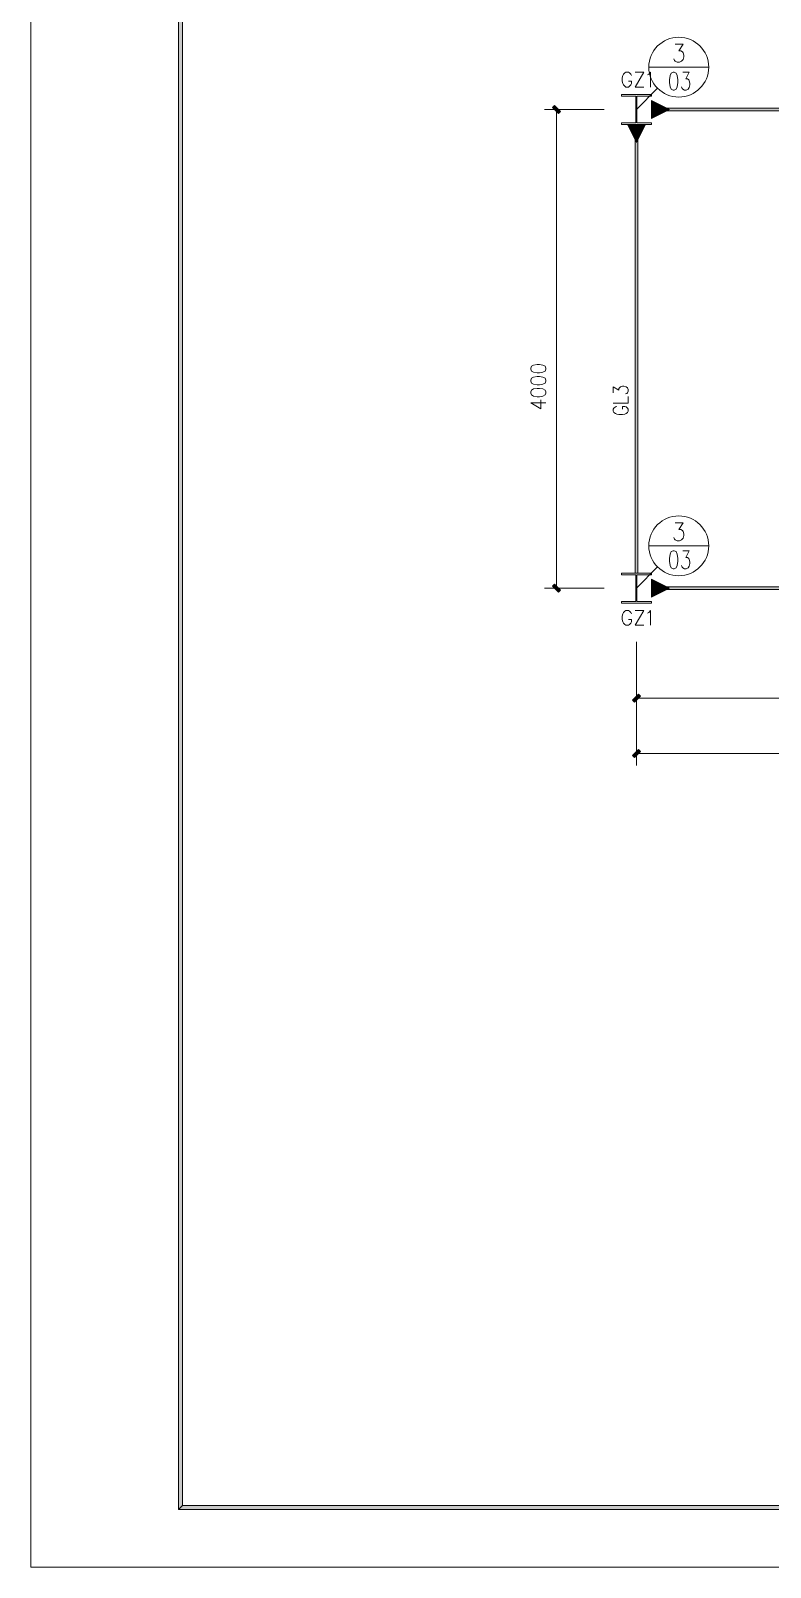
# Model space of a CAD drawing. Header units: millimetres. Extents: x 0 to 586, y 0 to 414.
# Drawn here: x 0 to 121.7, y 0 to 253.2 of the extents above; entities that cross this region are included whole.
import ezdxf

# ---------------------------------------------------------------- set-up
doc = ezdxf.new("R2010")
doc.units = ezdxf.units.MM

msp = doc.modelspace()

# ---------------------------------------------------------------- hatches: boundary and pattern name
h = msp.add_hatch(color=0)
h.dxf.hatch_style = 2
h.paths.add_polyline_path([(24.302861, 404.569083), (24.994306, 403.877639), (24.994306, 10.205861), (24.302861, 9.514417)])
h = msp.add_hatch(color=0)
h.dxf.hatch_style = 2
h.paths.add_polyline_path([(85.922556, 240.559167), (86.236528, 240.873139), (87.224306, 239.888889), (86.910333, 239.574917)])
h = msp.add_hatch(color=0)
h.dxf.hatch_style = 2
h.paths.add_polyline_path([(102.178556, 241.702167), (102.178556, 238.745889), (105.134833, 240.224028)])
h = msp.add_hatch(color=0)
h.dxf.hatch_style = 2
h.paths.add_polyline_path([(102.178556, 240.001778), (102.178556, 240.446278), (269.783278, 240.446278), (269.783278, 240.001778)])
h = msp.add_hatch(color=0)
h.dxf.hatch_style = 2
h.paths.add_polyline_path([(101.190778, 237.758111), (98.2345, 237.758111), (99.712639, 234.801833)])
h = msp.add_hatch(color=0)
h.dxf.hatch_style = 2
h.paths.add_polyline_path([(99.934889, 163.815889), (99.490389, 163.815889), (99.490389, 237.758111), (99.934889, 237.758111)])
h = msp.add_hatch(color=0)
h.dxf.hatch_style = 2
h.paths.add_polyline_path([(102.178556, 162.828111), (102.178556, 159.871833), (105.134833, 161.349972)])
h = msp.add_hatch(color=0)
h.dxf.hatch_style = 2
h.paths.add_polyline_path([(85.922556, 161.685111), (86.236528, 161.999083), (87.224306, 161.014833), (86.910333, 160.700861)])
h = msp.add_hatch(color=0)
h.dxf.hatch_style = 2
h.paths.add_polyline_path([(102.178556, 161.127722), (102.178556, 161.572222), (269.783278, 161.572222), (269.783278, 161.127722)])
h = msp.add_hatch(color=0)
h.dxf.hatch_style = 2
h.paths.add_polyline_path([(99.3775, 142.568083), (99.063528, 142.882056), (100.047778, 143.869833), (100.36175, 143.555861)])
h = msp.add_hatch(color=0)
h.dxf.hatch_style = 2
h.paths.add_polyline_path([(99.3775, 133.438194), (99.063528, 133.752167), (100.047778, 134.736417), (100.36175, 134.422444)])
h = msp.add_hatch(color=0)
h.dxf.hatch_style = 2
h.paths.add_polyline_path([(24.302861, 9.514417), (24.994306, 10.205861), (575.429944, 10.205861), (576.117861, 9.514417)])

# ---------------------------------------------------------------- linework, layer by layer
at = {"color": 0, "lineweight": 0}
for points in [[(0, 0), (585.632278, 0), (585.632278, 414.0835), (0, 414.0835)], [(24.302861, 404.569083), (24.994306, 403.877639), (24.994306, 10.205861), (24.302861, 9.514417)], [(105.752194, 246.365889), (105.459389, 246.224778), (105.261833, 245.804972), (105.163056, 245.099417), (105.163056, 244.676083), (105.261833, 243.970528), (105.459389, 243.550722), (105.752194, 243.409611), (105.94975, 243.409611), (106.246083, 243.550722), (106.443639, 243.970528), (106.542417, 244.676083), (106.542417, 245.099417), (106.443639, 245.804972), (106.246083, 246.224778), (105.94975, 246.365889)], [(85.922556, 240.559167), (86.236528, 240.873139), (87.224306, 239.888889), (86.910333, 239.574917)], [(102.178556, 241.702167), (102.178556, 238.745889), (105.134833, 240.224028)], [(102.178556, 240.001778), (102.178556, 240.446278), (269.783278, 240.446278), (269.783278, 240.001778)], [(101.190778, 237.758111), (98.2345, 237.758111), (99.712639, 234.801833)], [(99.934889, 163.815889), (99.490389, 163.815889), (99.490389, 237.758111), (99.934889, 237.758111)], [(82.324222, 197.410917), (82.440639, 197.118111), (82.793417, 196.920556), (83.379028, 196.821778), (83.731806, 196.821778), (84.317417, 196.920556), (84.670194, 197.118111), (84.786611, 197.410917), (84.786611, 197.608472), (84.670194, 197.904806), (84.317417, 198.102361), (83.731806, 198.201139), (83.379028, 198.201139), (82.793417, 198.102361), (82.440639, 197.904806), (82.324222, 197.608472)], [(82.324222, 195.438889), (82.440639, 195.146083), (82.793417, 194.948528), (83.379028, 194.84975), (83.731806, 194.84975), (84.317417, 194.948528), (84.670194, 195.146083), (84.786611, 195.438889), (84.786611, 195.636444), (84.670194, 195.932778), (84.317417, 196.130333), (83.731806, 196.229111), (83.379028, 196.229111), (82.793417, 196.130333), (82.440639, 195.932778), (82.324222, 195.636444)], [(82.324222, 193.470389), (82.440639, 193.174056), (82.793417, 192.9765), (83.379028, 192.877722), (83.731806, 192.877722), (84.317417, 192.9765), (84.670194, 193.174056), (84.786611, 193.470389), (84.786611, 193.664417), (84.670194, 193.96075), (84.317417, 194.158306), (83.731806, 194.257083), (83.379028, 194.257083), (82.793417, 194.158306), (82.440639, 193.96075), (82.324222, 193.664417)], [(105.752194, 167.491833), (105.459389, 167.35425), (105.261833, 166.930917), (105.163056, 166.225361), (105.163056, 165.802028), (105.261833, 165.1), (105.459389, 164.676667), (105.752194, 164.535556), (105.94975, 164.535556), (106.246083, 164.676667), (106.443639, 165.1), (106.542417, 165.802028), (106.542417, 166.225361), (106.443639, 166.930917), (106.246083, 167.35425), (105.94975, 167.491833)], [(102.178556, 162.828111), (102.178556, 159.871833), (105.134833, 161.349972)], [(85.922556, 161.685111), (86.236528, 161.999083), (87.224306, 161.014833), (86.910333, 160.700861)], [(102.178556, 161.127722), (102.178556, 161.572222), (269.783278, 161.572222), (269.783278, 161.127722)], [(99.3775, 142.568083), (99.063528, 142.882056), (100.047778, 143.869833), (100.36175, 143.555861)], [(99.3775, 133.438194), (99.063528, 133.752167), (100.047778, 134.736417), (100.36175, 134.422444)], [(24.302861, 9.514417), (24.994306, 10.205861), (575.429944, 10.205861), (576.117861, 9.514417)]]:
    msp.add_lwpolyline(points, close=True, dxfattribs=at)
for points in [[(106.094389, 250.980222), (107.392611, 250.980222), (106.683528, 249.854861), (107.039833, 249.854861), (107.276194, 249.71375), (107.392611, 249.572639), (107.512556, 249.149306), (107.512556, 248.867083), (107.392611, 248.44375), (107.15625, 248.165056), (106.803472, 248.023944), (106.447167, 248.023944), (106.094389, 248.165056), (105.974444, 248.306167), (105.8545, 248.584861)], [(98.90125, 245.797917), (98.802472, 246.034278), (98.597861, 246.267111), (98.396778, 246.383528), (97.991083, 246.383528), (97.79, 246.267111), (97.585389, 246.034278), (97.483083, 245.797917), (97.384306, 245.445139), (97.384306, 244.859528), (97.483083, 244.50675), (97.585389, 244.273917), (97.79, 244.037556), (97.991083, 243.921139), (98.396778, 243.921139), (98.597861, 244.037556), (98.802472, 244.273917), (98.90125, 244.50675), (98.90125, 244.859528), (98.396778, 244.859528)], [(99.511556, 246.383528), (100.929722, 246.383528), (99.511556, 243.921139), (100.929722, 243.921139)], [(101.5365, 245.914333), (101.737583, 246.034278), (102.040972, 246.383528), (102.040972, 243.921139)], [(101.755222, 247.194917), (111.615361, 247.194917)], [(107.332639, 246.365889), (108.415667, 246.365889), (107.823, 245.240528), (108.119333, 245.240528), (108.316889, 245.099417), (108.415667, 244.958306), (108.514444, 244.534972), (108.514444, 244.25275), (108.415667, 243.832944), (108.218111, 243.550722), (107.921778, 243.409611), (107.625444, 243.409611), (107.332639, 243.550722), (107.233861, 243.691833), (107.135083, 243.970528)], [(99.712639, 240.224028), (103.198083, 243.709472)], [(97.246722, 242.686417), (97.246722, 242.41125)], [(102.178556, 242.686417), (97.246722, 242.686417)], [(97.246722, 242.41125), (99.624444, 242.41125)], [(99.624444, 242.41125), (99.624444, 238.033278)], [(99.800833, 242.41125), (102.178556, 242.41125)], [(99.800833, 238.033278), (99.800833, 242.41125)], [(102.178556, 242.41125), (102.178556, 242.686417)], [(94.417444, 240.224028), (84.603167, 240.224028)], [(86.575194, 161.349972), (86.575194, 240.224028)], [(97.246722, 238.033278), (97.246722, 237.758111)], [(97.246722, 238.033278), (99.624444, 238.033278)], [(99.800833, 238.033278), (102.178556, 238.033278)], [(102.178556, 237.758111), (102.178556, 238.033278)], [(97.246722, 237.758111), (102.178556, 237.758111)], [(95.902639, 193.530361), (95.902639, 194.518139), (96.841028, 193.978389), (96.841028, 194.2465), (96.960972, 194.426417), (97.077389, 194.518139), (97.430167, 194.606333), (97.663, 194.606333), (98.015778, 194.518139), (98.252139, 194.338222), (98.368556, 194.070111), (98.368556, 193.798472), (98.252139, 193.530361), (98.132194, 193.442167), (97.899361, 193.350444)], [(95.902639, 191.829972), (98.368556, 191.829972), (98.368556, 192.902417)], [(82.324222, 191.889944), (83.964639, 190.905694), (83.964639, 192.383833)], [(82.324222, 191.889944), (84.786611, 191.889944)], [(96.491778, 191.290222), (96.255417, 191.202028), (96.022583, 191.022111), (95.902639, 190.842194), (95.902639, 190.485889), (96.022583, 190.305972), (96.255417, 190.126056), (96.491778, 190.037861), (96.841028, 189.946139), (97.430167, 189.946139), (97.782944, 190.037861), (98.015778, 190.126056), (98.252139, 190.305972), (98.368556, 190.485889), (98.368556, 190.842194), (98.252139, 191.022111), (98.015778, 191.202028), (97.782944, 191.290222), (97.430167, 191.290222), (97.430167, 190.842194)], [(106.094389, 172.106167), (107.392611, 172.106167), (106.683528, 170.980806), (107.039833, 170.980806), (107.276194, 170.839694), (107.392611, 170.698583), (107.512556, 170.27525), (107.512556, 169.996556), (107.392611, 169.573222), (107.15625, 169.291), (106.803472, 169.149889), (106.447167, 169.149889), (106.094389, 169.291), (105.974444, 169.432111), (105.8545, 169.714333)], [(101.755222, 168.320861), (111.615361, 168.320861)], [(107.332639, 167.491833), (108.415667, 167.491833), (107.823, 166.366472), (108.119333, 166.366472), (108.316889, 166.225361), (108.415667, 166.08425), (108.514444, 165.660917), (108.514444, 165.382222), (108.415667, 164.958889), (108.218111, 164.676667), (107.921778, 164.535556), (107.625444, 164.535556), (107.332639, 164.676667), (107.233861, 164.817778), (107.135083, 165.1)], [(99.712639, 161.349972), (103.198083, 164.835417)], [(97.246722, 163.815889), (97.246722, 163.537194)], [(102.178556, 163.815889), (97.246722, 163.815889)], [(97.246722, 163.537194), (99.624444, 163.537194)], [(99.624444, 163.537194), (99.624444, 159.16275)], [(99.800833, 163.537194), (102.178556, 163.537194)], [(99.800833, 159.16275), (99.800833, 163.537194)], [(102.178556, 163.537194), (102.178556, 163.815889)], [(94.417444, 161.349972), (84.603167, 161.349972)], [(97.246722, 159.16275), (97.246722, 158.884056)], [(97.246722, 159.16275), (99.624444, 159.16275)], [(97.246722, 158.884056), (102.178556, 158.884056)], [(98.90125, 157.099), (98.802472, 157.331833), (98.597861, 157.568194), (98.396778, 157.684611), (97.991083, 157.684611), (97.79, 157.568194), (97.585389, 157.331833), (97.483083, 157.099), (97.384306, 156.746222), (97.384306, 156.157083), (97.483083, 155.807833), (97.585389, 155.571472), (97.79, 155.335111), (97.991083, 155.218694), (98.396778, 155.218694), (98.597861, 155.335111), (98.802472, 155.571472), (98.90125, 155.807833), (98.90125, 156.157083), (98.396778, 156.157083)], [(99.511556, 157.684611), (100.929722, 157.684611), (99.511556, 155.218694), (100.929722, 155.218694)], [(99.800833, 159.16275), (102.178556, 159.16275)], [(101.5365, 157.215417), (101.737583, 157.331833), (102.040972, 157.684611), (102.040972, 155.218694)], [(102.178556, 158.884056), (102.178556, 159.16275)], [(99.712639, 152.477611), (99.712639, 132.097639)], [(99.712639, 152.477611), (99.712639, 141.248694)], [(99.712639, 143.220722), (188.443306, 143.220722)], [(99.712639, 134.087306), (272.249194, 134.087306)]]:
    msp.add_lwpolyline(points, dxfattribs=at)
for centre, radius in [((106.685292, 247.194917), 4.929187), ((106.685292, 168.322625), 4.930069)]:
    msp.add_circle(centre, radius, dxfattribs=at)

doc.saveas('drawing.dxf')
